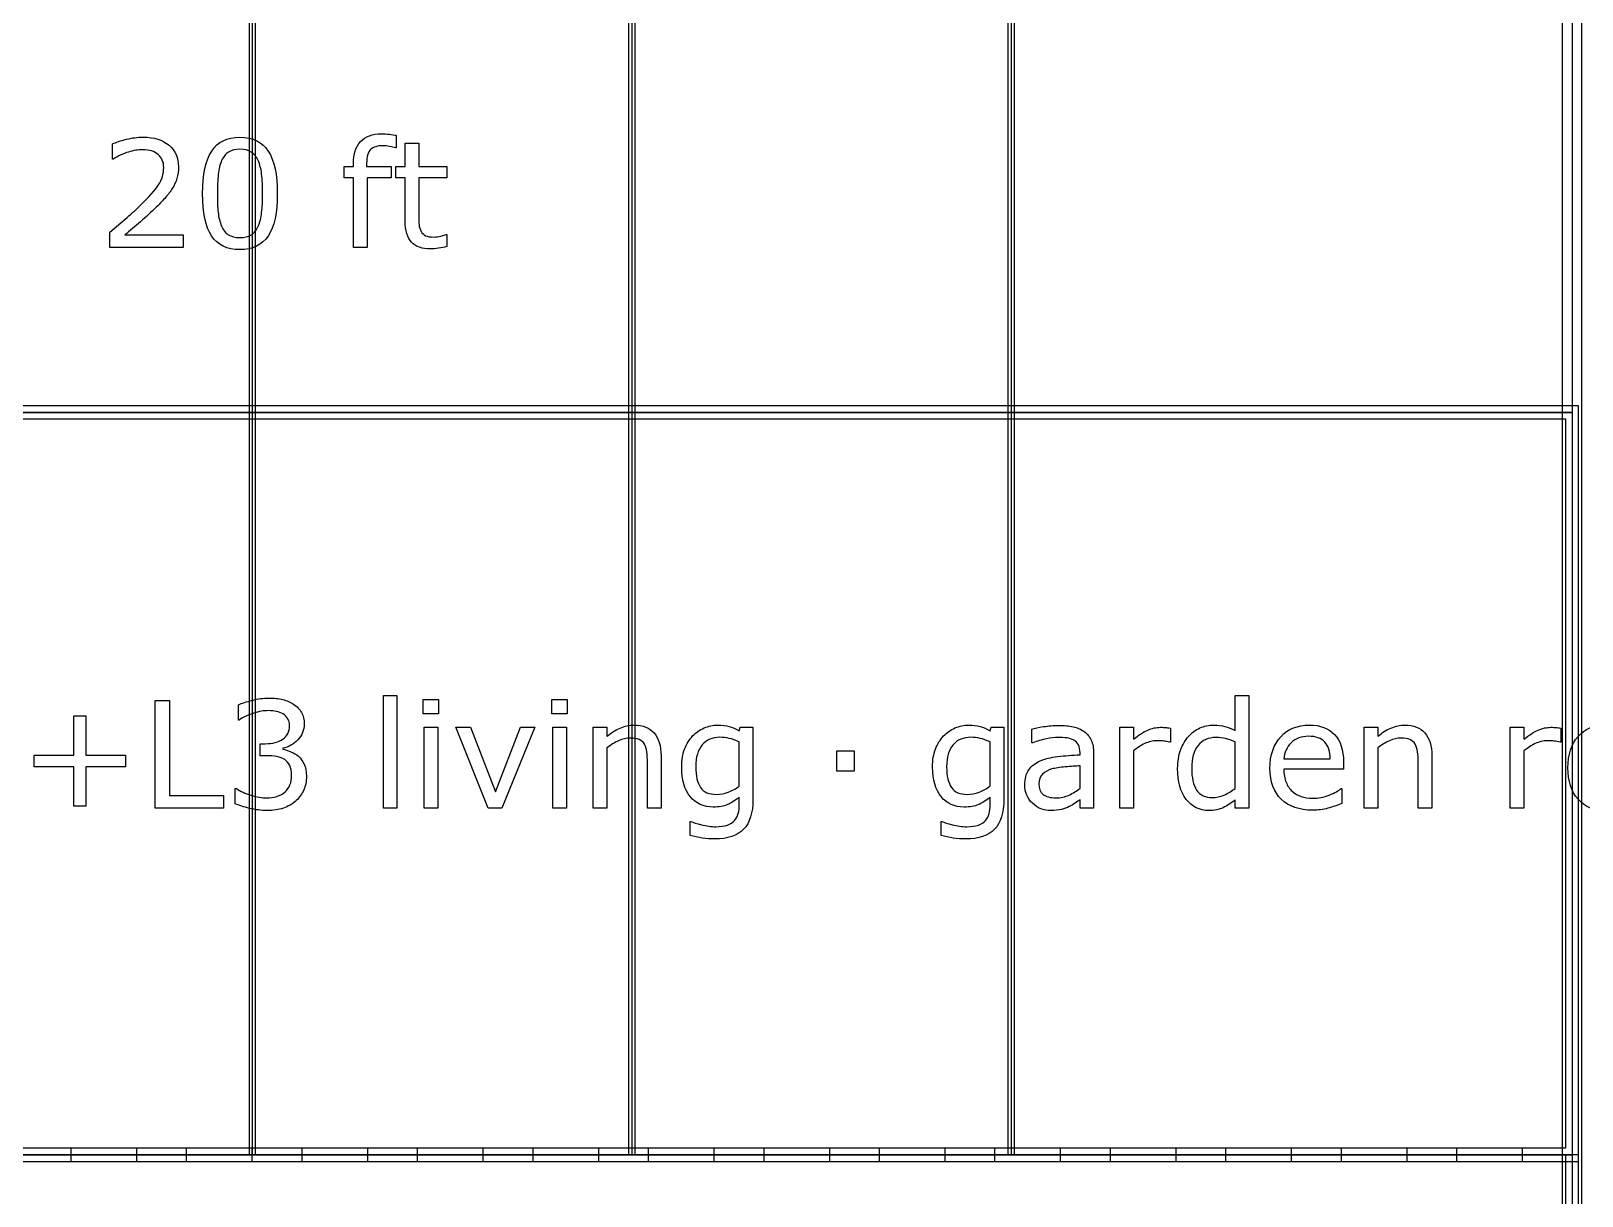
# Model space of a CAD drawing. Extents: x -13 to 750, y 12 to 2314.
# Drawn here: x 174.6 to 268.6, y 293.4 to 364 of the extents above; entities that cross this region are included whole.
import ezdxf

# ---------------------------------------------------------------- set-up
doc = ezdxf.new("R2010")
doc.units = 0
doc.layers.get('0').update_dxf_attribs({"linetype": 'CONTINUOUS'})

msp = doc.modelspace()

# ---------------------------------------------------------------- linework, layer by layer
at = {"color": 7}
for points in [[(43.400391, 580.4896), (43.400391, 128.2904), (268.59961, 128.2904), (268.59961, 580.4896)], [(44.599609, 579.2904), (267.40039, 579.2904), (267.40039, 129.4896), (44.599609, 129.4896)], [(187.80078, 553.89), (187.80078, 295.89), (188.19922, 295.89), (188.19922, 553.89)], [(210.80078, 553.89), (210.80078, 295.89), (211.19922, 295.89), (211.19922, 553.89)], [(233.80078, 553.89), (233.80078, 295.89), (234.19922, 295.89), (234.19922, 553.89)], [(44, 366.89), (268, 366.89), (268, 340.89), (44, 340.89)], [(189.51489, 354.1639), (189.51489, 354.1639)], [(188.35912, 352.1688), (188.35912, 352.1688)], [(43.599609, 341.2904), (43.599609, 295.4896), (268.40039, 295.4896), (268.40039, 341.2904)], [(44, 340.89), (268, 340.89), (268, 295.89), (44, 295.89)], [(44.400391, 340.4896), (267.59961, 340.4896), (267.59961, 296.2904), (44.400391, 296.2904)], [(186.24536, 316.8901), (182.10571, 316.8901), (182.10571, 323.4336), (182.97583, 323.4336), (182.97583, 317.6635), (186.24536, 317.6635)], [(196.77026, 316.8901), (195.94409, 316.8901), (195.94409, 323.728), (196.77026, 323.728)], [(199.29272, 322.6206), (198.36108, 322.6206), (198.36108, 323.4775), (199.29272, 323.4775)], [(207.08865, 322.6206), (206.15701, 322.6206), (206.15701, 323.4775), (207.08865, 323.4775)], [(180.30396, 319.4038), (177.90894, 319.4038), (177.90894, 317.0088), (177.17944, 317.0088), (177.17944, 319.4038), (174.78442, 319.4038), (174.78442, 320.1069), (177.17944, 320.1069), (177.17944, 322.5019), (177.90894, 322.5019), (177.90894, 320.1069), (180.30396, 320.1069)], [(199.24002, 316.8901), (198.41385, 316.8901), (198.41385, 321.7988), (199.24002, 321.7988)], [(205.1199, 321.7988), (203.13357, 316.8901), (202.30301, 316.8901), (200.32986, 321.7988), (201.22635, 321.7988), (202.74686, 317.8921), (204.25418, 321.7988)], [(207.03595, 316.8901), (206.20978, 316.8901), (206.20978, 321.7988), (207.03595, 321.7988)], [(224.48663, 319.1357), (223.43634, 319.1357), (223.43634, 320.3794), (224.48663, 320.3794)], [(217.5213, 318.2393), (217.5213, 318.2393)], [(232.73077, 318.2393), (232.73077, 318.2393)], [(177, 296.2904), (177, 295.4896), (181, 295.4896), (181, 296.2904)], [(184, 296.2904), (184, 295.4896), (188, 295.4896), (188, 296.2904)], [(191, 296.2904), (191, 295.4896), (195, 295.4896), (195, 296.2904)], [(198, 296.2904), (198, 295.4896), (202, 295.4896), (202, 296.2904)], [(205, 296.2904), (205, 295.4896), (209, 295.4896), (209, 296.2904)], [(212, 296.2904), (212, 295.4896), (216, 295.4896), (216, 296.2904)], [(219, 296.2904), (219, 295.4896), (223, 295.4896), (223, 296.2904)], [(226, 296.2904), (226, 295.4896), (230, 295.4896), (230, 296.2904)], [(233, 296.2904), (233, 295.4896), (237, 295.4896), (237, 296.2904)], [(240, 296.2904), (240, 295.4896), (244, 295.4896), (244, 296.2904)], [(247, 296.2904), (247, 295.4896), (251, 295.4896), (251, 296.2904)], [(254, 296.2904), (254, 295.4896), (258, 295.4896), (258, 296.2904)], [(261, 296.2904), (261, 295.4896), (265, 295.4896), (265, 296.2904)], [(44, 295.89), (268, 295.89), (268, 151.89), (44, 151.89)], [(267.59961, 295.89), (267.59961, 291.89), (268.40039, 291.89), (268.40039, 295.89)]]:
    msp.add_lwpolyline(points, close=True, dxfattribs=at)
for points in [[(188, 553.89), (188, 295.89)], [(211, 553.89), (211, 295.89)], [(234, 553.89), (234, 295.89)], [(196.72637, 357.6838), (196.72632, 356.9281)], [(179.57886, 356.2381), (179.53496, 356.2381), (179.53496, 357.161)], [(196.72632, 356.9281), (196.68242, 356.9281)], [(197.26685, 352.4936), (197.26685, 355.104), (196.70874, 355.104), (196.70874, 355.7983), (197.26685, 355.7983), (197.26685, 357.2089), (198.09302, 357.2089), (198.09302, 355.7983), (199.7981, 355.7983), (199.7981, 355.104), (198.09302, 355.104), (198.09302, 352.8671)], [(194.92901, 355.9657), (194.92901, 355.7987), (196.41875, 355.7987), (196.41875, 355.1044), (194.95537, 355.1044), (194.95537, 350.89), (194.1292, 350.89), (194.1292, 355.1044), (193.57109, 355.1044), (193.57109, 355.7987), (194.1292, 355.7987), (194.1292, 355.9613)], [(183.802, 350.89), (179.37231, 350.89), (179.37231, 351.8085), (180.29517, 352.5995)], [(180.28201, 351.6415), (183.80203, 351.6415), (183.802, 350.89)], [(199.75417, 351.6762), (199.79807, 351.6762), (199.7981, 350.9339)], [(247.58423, 321.6004), (247.58423, 323.7274), (248.4104, 323.7274), (248.4104, 316.89)], [(187.20335, 322.2383), (187.15945, 322.2383), (187.15945, 323.1568)], [(209.49694, 320.5548), (209.49694, 316.89), (208.67076, 316.89), (208.67076, 321.7987), (209.49694, 321.7987), (209.49694, 321.2538)], [(217.52124, 321.5877), (217.57394, 321.7986), (218.34738, 321.7986), (218.34747, 317.4482)], [(232.7308, 321.5877), (232.7835, 321.7986), (233.55693, 321.7986), (233.55694, 317.4482)], [(235.30597, 320.854), (235.26197, 320.854), (235.26197, 321.6933)], [(241.41441, 320.3755), (241.41441, 316.89), (240.58823, 316.89), (240.58823, 321.7987), (241.41441, 321.7987), (241.41441, 321.0736)], [(243.65122, 321.7457), (243.65118, 320.8979)], [(256.22384, 320.5547), (256.22384, 316.89), (255.39767, 316.89), (255.39767, 321.7987), (256.22384, 321.7987), (256.22384, 321.2538)], [(265.0833, 320.3754), (265.0833, 316.89), (264.25713, 316.89), (264.25713, 321.7987), (265.0833, 321.7987), (265.0833, 321.0736)], [(267.32012, 321.7457), (267.32007, 320.8978)], [(188.87767, 320.0761), (188.48216, 320.0761), (188.48216, 320.8056), (188.78977, 320.8056)], [(217.5213, 318.2392), (217.5213, 320.9155)], [(232.73077, 318.2392), (232.73077, 320.9155)], [(243.65118, 320.8979), (243.60728, 320.8979)], [(247.58423, 318.0985), (247.58423, 320.9154)], [(267.32007, 320.8978), (267.27617, 320.8978)], [(189.8533, 320.5288), (189.8533, 320.4668)], [(190.79813, 320.0406), (190.7981, 320.041)], [(212.77521, 316.8901), (211.94903, 316.8901), (211.94903, 319.685)], [(212.77526, 320.076), (212.77521, 316.8901)], [(238.1756, 320.1336), (238.1756, 320.261)], [(238.99732, 320.2209), (238.99737, 316.8901)], [(250.52856, 319.8915), (253.34106, 319.8915)], [(254.14522, 319.7069), (254.14526, 319.2587)], [(259.5022, 316.89), (258.67603, 316.89), (258.67603, 319.6849)], [(259.50216, 320.076), (259.5022, 316.89)], [(238.1756, 318.0986), (238.1756, 319.4653)], [(254.14526, 319.2587), (250.52856, 319.2587)], [(186.97046, 317.167), (186.97046, 318.0854), (187.03636, 318.0854)], [(238.1756, 318.0985), (238.1756, 318.0986)], [(247.58423, 318.0983), (247.58423, 318.0985)], [(254.00464, 318.0897), (254.04854, 318.0897), (254.04854, 317.1888)], [(217.52124, 317.1097), (217.52124, 317.558)], [(232.7308, 317.1097), (232.7308, 317.558)], [(238.99737, 316.8901), (238.1756, 316.8901), (238.1756, 317.413)], [(248.4104, 316.89), (247.58423, 316.89), (247.58423, 317.4042)], [(214.54181, 315.2421), (214.54181, 316.0858), (214.58571, 316.0858)], [(229.75128, 315.2421), (229.75128, 316.0858), (229.79528, 316.0858)]]:
    msp.add_lwpolyline(points, dxfattribs=at)
for points in [[(179.53496, 357.161), (179.742967, 357.263533), (180.019823, 357.357267), (180.36553, 357.4422)], [(180.36553, 357.4422), (180.714163, 357.5272), (181.051077, 357.5697), (181.37627, 357.5697)], [(181.37627, 357.5697), (182.04717, 357.5697), (182.57305, 357.4071), (182.95391, 357.0819)], [(185.53784, 356.7303), (185.904053, 357.286967), (186.475343, 357.5653), (187.25171, 357.5653)], [(187.25171, 357.5653), (188.036863, 357.5653), (188.609617, 357.282567), (188.96997, 356.7171)], [(194.1292, 355.9613), (194.1292, 356.5443), (194.27422, 356.991067), (194.56426, 357.3016)], [(194.56426, 357.3016), (194.8543, 357.615067), (195.273243, 357.7718), (195.82109, 357.7718)], [(195.82109, 357.7718), (196.005663, 357.7718), (196.171193, 357.763133), (196.31768, 357.7458)], [(196.31768, 357.7458), (196.467093, 357.728467), (196.603323, 357.7078), (196.72637, 357.6838)], [(180.48853, 356.6688), (180.177983, 356.575067), (179.87476, 356.4315), (179.57886, 356.2381)], [(181.35425, 356.8094), (181.08765, 356.8094), (180.799077, 356.762533), (180.48853, 356.6688)], [(182.29028, 356.5194), (182.067627, 356.712733), (181.755617, 356.8094), (181.35425, 356.8094)], [(182.62866, 355.724), (182.62866, 356.0638), (182.515867, 356.328933), (182.29028, 356.5194)], [(182.95391, 357.0819), (183.33477, 356.759633), (183.5252, 356.321633), (183.5252, 355.7679)], [(184.98853, 354.1551), (184.98853, 355.318233), (185.171633, 356.176633), (185.53784, 356.7303)], [(186.56616, 356.6688), (186.387453, 356.554533), (186.245363, 356.3817), (186.13989, 356.1503)], [(187.25171, 356.8402), (186.976317, 356.8402), (186.7478, 356.783067), (186.56616, 356.6688)], [(187.93286, 356.6688), (187.75708, 356.783067), (187.53003, 356.8402), (187.25171, 356.8402)], [(188.35474, 356.159), (188.2522, 356.3846), (188.111573, 356.554533), (187.93286, 356.6688)], [(188.96997, 356.7171), (189.33325, 356.154633), (189.51489, 355.303567), (189.51489, 354.1639)], [(195.16631, 356.8138), (195.00811, 356.658533), (194.92901, 356.375833), (194.92901, 355.9657)], [(195.93975, 357.0511), (195.585257, 357.0511), (195.327443, 356.972), (195.16631, 356.8138)], [(196.32647, 357.0071), (196.179983, 357.036433), (196.051077, 357.0511), (195.93975, 357.0511)], [(196.68242, 356.9281), (196.5916, 356.954767), (196.47295, 356.9811), (196.32647, 357.0071)], [(182.31665, 354.6825), (182.524657, 355.004767), (182.62866, 355.351933), (182.62866, 355.724)], [(183.5252, 355.7679), (183.5252, 355.5189), (183.492967, 355.286), (183.4285, 355.0692)], [(186.13989, 356.1503), (186.040283, 355.9335), (185.971437, 355.650767), (185.93335, 355.3021)], [(188.56567, 355.3241), (188.530537, 355.652233), (188.460227, 355.930533), (188.35474, 356.159)], [(181.16089, 353.3861), (181.72339, 353.931033), (182.108643, 354.363167), (182.31665, 354.6825)], [(183.15164, 354.4584), (183.03738, 354.276733), (182.902613, 354.098), (182.74734, 353.9222)], [(183.4285, 355.0692), (183.366967, 354.855333), (183.27468, 354.651733), (183.15164, 354.4584)], [(185.93335, 355.3021), (185.898217, 354.9535), (185.88065, 354.571167), (185.88065, 354.1551)], [(188.62277, 354.1639), (188.62277, 354.609233), (188.603737, 354.995967), (188.56567, 355.3241)], [(182.74734, 353.9222), (182.595, 353.746467), (182.408967, 353.551667), (182.18924, 353.3378)], [(185.52905, 351.5887), (185.168703, 352.145367), (184.98853, 353.000833), (184.98853, 354.1551)], [(185.88065, 354.1551), (185.88065, 353.6981), (185.89675, 353.3158), (185.92895, 353.0082)], [(188.56567, 353.0038), (188.603737, 353.326067), (188.62277, 353.712767), (188.62277, 354.1639)], [(189.51489, 354.1639), (189.51489, 352.9891), (189.33032, 352.1263), (188.96118, 351.5755)], [(180.29517, 352.5995), (180.605717, 352.863167), (180.89429, 353.125367), (181.16089, 353.3861)], [(182.18924, 353.3378), (181.87576, 353.030133), (181.55203, 352.7313), (181.21805, 352.4413)], [(185.92895, 353.0082), (185.96115, 352.700533), (186.029997, 352.425133), (186.13549, 352.182)], [(188.35913, 352.1688), (188.46167, 352.406133), (188.530517, 352.684467), (188.56567, 353.0038)], [(198.09302, 352.8671), (198.09302, 352.6093), (198.098887, 352.407167), (198.11062, 352.2607)], [(181.21805, 352.4413), (180.884063, 352.154167), (180.57205, 351.887567), (180.28201, 351.6415)], [(186.13549, 352.182), (186.23217, 351.953467), (186.3684, 351.779133), (186.54418, 351.659)], [(186.54418, 351.659), (186.722893, 351.538933), (186.958733, 351.4789), (187.2517, 351.4789)], [(187.2517, 351.4789), (187.527087, 351.4789), (187.755603, 351.536033), (187.93725, 351.6503)], [(187.93725, 351.6503), (188.11889, 351.7645), (188.259513, 351.937333), (188.35912, 352.1688)], [(197.65796, 351.1972), (197.39722, 351.466733), (197.26685, 351.898867), (197.26685, 352.4936)], [(198.11062, 352.2607), (198.122353, 352.117167), (198.163367, 351.9824), (198.23366, 351.8564)], [(198.23366, 351.8564), (198.298127, 351.7392), (198.386017, 351.652767), (198.49733, 351.5971)], [(199.43776, 351.5751), (199.584247, 351.616433), (199.689717, 351.650133), (199.75417, 351.6762)], [(187.25171, 350.7538), (186.46655, 350.7538), (185.89233, 351.0321), (185.52905, 351.5887)], [(188.96118, 351.5755), (188.594973, 351.0277), (188.02515, 350.7538), (187.25171, 350.7538)], [(198.80054, 350.7929), (198.29956, 350.7929), (197.9187, 350.927667), (197.65796, 351.1972)], [(198.49733, 351.5971), (198.61159, 351.544433), (198.784443, 351.5181), (199.01589, 351.5181)], [(199.28833, 350.8329), (199.10669, 350.806233), (198.944093, 350.7929), (198.80054, 350.7929)], [(199.01589, 351.5181), (199.150657, 351.5181), (199.29128, 351.5371), (199.43776, 351.5751)], [(199.7981, 350.9339), (199.642827, 350.893233), (199.472903, 350.859567), (199.28833, 350.8329)], [(187.15945, 323.1568), (187.367463, 323.259333), (187.64432, 323.3531), (187.99002, 323.4381)], [(187.99002, 323.4381), (188.338653, 323.525967), (188.675567, 323.5699), (189.00076, 323.5699)], [(189.00076, 323.5699), (189.3201, 323.5699), (189.60135, 323.540567), (189.84451, 323.4819)], [(189.84451, 323.4819), (190.087677, 323.423233), (190.307403, 323.329467), (190.50369, 323.2006)], [(188.09104, 322.6602), (187.777567, 322.5606), (187.48167, 322.419967), (187.20335, 322.2383)], [(188.97874, 322.8096), (188.70042, 322.8096), (188.40452, 322.7598), (188.09104, 322.6602)], [(189.46653, 322.7656), (189.322977, 322.794933), (189.16038, 322.8096), (188.97874, 322.8096)], [(189.87083, 322.6074), (189.74485, 322.683533), (189.610083, 322.736267), (189.46653, 322.7656)], [(190.15208, 322.313), (190.0847, 322.433067), (189.99095, 322.5312), (189.87083, 322.6074)], [(190.50369, 323.2006), (190.71463, 323.06), (190.8743, 322.8901), (190.9827, 322.6909)], [(190.9827, 322.6909), (191.091093, 322.4917), (191.14529, 322.2588), (191.14529, 321.9922)], [(189.85325, 321.0825), (190.11985, 321.269967), (190.25315, 321.542433), (190.25315, 321.8999)], [(190.25315, 321.8999), (190.25315, 322.0581), (190.21946, 322.1958), (190.15208, 322.313)], [(191.14529, 321.9922), (191.14529, 321.628867), (191.016383, 321.310967), (190.75857, 321.0385)], [(209.49694, 321.2538), (209.754747, 321.467667), (210.021347, 321.634633), (210.29674, 321.7547)], [(210.29674, 321.7547), (210.572133, 321.874833), (210.85485, 321.9349), (211.14489, 321.9349)], [(211.14489, 321.9349), (211.675163, 321.9349), (212.07946, 321.775233), (212.35778, 321.4559)], [(214.69116, 321.2757), (214.881593, 321.483767), (215.11304, 321.6449), (215.3855, 321.7591)], [(215.3855, 321.7591), (215.65796, 321.8763), (215.928957, 321.9349), (216.19849, 321.9349)], [(216.19849, 321.9349), (216.48267, 321.9349), (216.719973, 321.905567), (216.9104, 321.8469)], [(216.9104, 321.8469), (217.10376, 321.7909), (217.307373, 321.7045), (217.52124, 321.5877)], [(229.90072, 321.2757), (230.091153, 321.483767), (230.3226, 321.6449), (230.59506, 321.7591)], [(230.59506, 321.7591), (230.86752, 321.8763), (231.138517, 321.9349), (231.40805, 321.9349)], [(231.40805, 321.9349), (231.69223, 321.9349), (231.929533, 321.905567), (232.11996, 321.8469)], [(232.11996, 321.8469), (232.31332, 321.7909), (232.516933, 321.7045), (232.7308, 321.5877)], [(235.26197, 321.6933), (235.423103, 321.7373), (235.656013, 321.785633), (235.9607, 321.8383)], [(235.9607, 321.8383), (236.265387, 321.890967), (236.56568, 321.9173), (236.86158, 321.9173)], [(236.86158, 321.9173), (237.207287, 321.9173), (237.50758, 321.887967), (237.76246, 321.8293)], [(237.76246, 321.8293), (238.020273, 321.773967), (238.24293, 321.677267), (238.43043, 321.5392)], [(238.43043, 321.5392), (238.615003, 321.404467), (238.755627, 321.230167), (238.8523, 321.0163)], [(241.41441, 321.0736), (241.74253, 321.337267), (242.031103, 321.5233), (242.28013, 321.6317)], [(242.28013, 321.6317), (242.532083, 321.743033), (242.78843, 321.7987), (243.04917, 321.7987)], [(243.04917, 321.7987), (243.192723, 321.7987), (243.296727, 321.794367), (243.36118, 321.7857)], [(243.36118, 321.7857), (243.425647, 321.779033), (243.522327, 321.7657), (243.65122, 321.7457)], [(244.74976, 321.2494), (244.948973, 321.472067), (245.180417, 321.641967), (245.44409, 321.7591)], [(245.44409, 321.7591), (245.71069, 321.8763), (245.98608, 321.9349), (246.27026, 321.9349)], [(246.27026, 321.9349), (246.528073, 321.9349), (246.75659, 321.9069), (246.95581, 321.8509)], [(246.95581, 321.8509), (247.15503, 321.798233), (247.364503, 321.714733), (247.58423, 321.6004)], [(250.34395, 321.2274), (250.783403, 321.699067), (251.360553, 321.9349), (252.0754, 321.9349)], [(252.0754, 321.9349), (252.737507, 321.9349), (253.247273, 321.741533), (253.6047, 321.3548)], [(256.22384, 321.2538), (256.481653, 321.467667), (256.748253, 321.634633), (257.02364, 321.7547)], [(257.02364, 321.7547), (257.299033, 321.874833), (257.58175, 321.9349), (257.87179, 321.9349)], [(257.87179, 321.9349), (258.402063, 321.9349), (258.80636, 321.775233), (259.08468, 321.4559)], [(265.0833, 321.0736), (265.411427, 321.337267), (265.7, 321.5233), (265.94902, 321.6317)], [(265.94902, 321.6317), (266.200973, 321.743033), (266.457323, 321.7987), (266.71807, 321.7987)], [(266.71807, 321.7987), (266.861623, 321.7987), (266.965627, 321.794367), (267.03008, 321.7857)], [(267.03008, 321.7857), (267.094547, 321.779033), (267.191227, 321.7657), (267.32012, 321.7457)], [(268.36157, 321.2362), (268.77173, 321.702), (269.323977, 321.9349), (270.01831, 321.9349)], [(188.78977, 320.8056), (189.235083, 320.8056), (189.589577, 320.8979), (189.85325, 321.0825)], [(190.75857, 321.0385), (190.50369, 320.768967), (190.201933, 320.599067), (189.8533, 320.5288)], [(210.20446, 320.9811), (209.958367, 320.869767), (209.722527, 320.727667), (209.49694, 320.5548)], [(210.91198, 321.1481), (210.686393, 321.1481), (210.450553, 321.092433), (210.20446, 320.9811)], [(211.44811, 321.0561), (211.310417, 321.117433), (211.131707, 321.1481), (210.91198, 321.1481)], [(211.76451, 320.7837), (211.69127, 320.9067), (211.585803, 320.9975), (211.44811, 321.0561)], [(211.90953, 320.3178), (211.88313, 320.517067), (211.83479, 320.672367), (211.76451, 320.7837)], [(212.35778, 321.4559), (212.6361, 321.136567), (212.77526, 320.6766), (212.77526, 320.076)], [(214.20337, 320.4803), (214.323483, 320.787967), (214.48608, 321.0531), (214.69116, 321.2757)], [(215.2713, 320.7354), (215.01056, 320.430733), (214.88019, 319.988367), (214.88019, 319.4083)], [(216.34357, 321.1924), (215.889463, 321.1924), (215.53204, 321.040067), (215.2713, 320.7354)], [(216.90607, 321.1264), (216.71857, 321.1704), (216.53107, 321.1924), (216.34357, 321.1924)], [(217.5213, 320.9155), (217.301573, 321.0151), (217.096497, 321.0854), (216.90607, 321.1264)], [(229.41293, 320.4803), (229.53305, 320.787967), (229.695647, 321.0531), (229.90072, 321.2757)], [(230.48077, 320.7354), (230.22003, 320.430733), (230.08966, 319.988367), (230.08966, 319.4083)], [(231.55304, 321.1924), (231.09894, 321.1924), (230.741517, 321.040067), (230.48077, 320.7354)], [(232.11554, 321.1264), (231.92804, 321.1704), (231.74054, 321.1924), (231.55304, 321.1924)], [(232.73077, 320.9155), (232.511043, 321.0151), (232.305967, 321.0854), (232.11554, 321.1264)], [(236.13214, 321.1001), (235.86554, 321.044767), (235.59015, 320.962733), (235.30597, 320.854)], [(236.85724, 321.1881), (236.64044, 321.1881), (236.39874, 321.158767), (236.13214, 321.1001)], [(237.3714, 321.1531), (237.207333, 321.176433), (237.035947, 321.1881), (236.85724, 321.1881)], [(237.79327, 321.0169), (237.676083, 321.084233), (237.53546, 321.129633), (237.3714, 321.1531)], [(238.07452, 320.7268), (238.010053, 320.849867), (237.916303, 320.946567), (237.79327, 321.0169)], [(238.1756, 320.261), (238.1756, 320.448533), (238.141907, 320.6038), (238.07452, 320.7268)], [(238.8523, 321.0163), (238.94898, 320.802433), (238.99732, 320.5373), (238.99732, 320.2209)], [(242.09995, 320.8105), (241.86265, 320.699167), (241.634137, 320.554167), (241.41441, 320.3755)], [(242.83823, 320.9819), (242.58335, 320.9819), (242.337257, 320.924767), (242.09995, 320.8105)], [(243.24693, 320.9599), (243.13267, 320.974567), (242.996437, 320.9819), (242.83823, 320.9819)], [(243.60728, 320.8979), (243.484233, 320.927233), (243.364117, 320.9479), (243.24693, 320.9599)], [(244.26636, 320.4188), (244.386473, 320.744), (244.547607, 321.020867), (244.74976, 321.2494)], [(245.32983, 320.6955), (245.072023, 320.373233), (244.94312, 319.9162), (244.94312, 319.3244)], [(246.41089, 321.1789), (245.947997, 321.1789), (245.587643, 321.017767), (245.32983, 320.6955)], [(246.98657, 321.1219), (246.81079, 321.1599), (246.618897, 321.1789), (246.41089, 321.1789)], [(247.58423, 320.9154), (247.36157, 321.015), (247.16235, 321.083833), (246.98657, 321.1219)], [(249.68917, 319.3158), (249.68917, 320.118533), (249.90743, 320.755733), (250.34395, 321.2274)], [(250.97241, 320.8627), (250.71167, 320.6019), (250.56372, 320.278167), (250.52856, 319.8915)], [(252.03149, 321.2538), (251.58911, 321.2538), (251.236083, 321.123433), (250.97241, 320.8627)], [(253.01147, 320.8978), (252.797603, 321.135133), (252.470943, 321.2538), (252.03149, 321.2538)], [(253.34106, 319.8915), (253.338393, 320.3251), (253.22853, 320.660533), (253.01147, 320.8978)], [(253.6047, 321.3548), (253.965047, 320.968133), (254.14522, 320.418833), (254.14522, 319.7069)], [(256.93136, 320.981), (256.685267, 320.869667), (256.449427, 320.727567), (256.22384, 320.5547)], [(257.63888, 321.148), (257.413293, 321.148), (257.177453, 321.092333), (256.93136, 320.981)], [(258.17501, 321.056), (258.037317, 321.117333), (257.858607, 321.148), (257.63888, 321.148)], [(258.49142, 320.7836), (258.418173, 320.9066), (258.312703, 320.9974), (258.17501, 321.056)], [(258.63643, 320.3177), (258.610097, 320.516967), (258.56176, 320.672267), (258.49142, 320.7836)], [(259.08468, 321.4559), (259.363, 321.136567), (259.50216, 320.6766), (259.50216, 320.076)], [(265.76885, 320.8104), (265.531543, 320.699067), (265.303027, 320.554067), (265.0833, 320.3754)], [(266.50713, 320.9818), (266.25225, 320.9818), (266.006157, 320.924667), (265.76885, 320.8104)], [(266.91582, 320.9598), (266.80156, 320.974467), (266.66533, 320.9818), (266.50713, 320.9818)], [(267.27617, 320.8978), (267.153123, 320.927133), (267.033007, 320.9478), (266.91582, 320.9598)], [(267.75073, 319.3421), (267.75073, 320.141967), (267.954343, 320.773333), (268.36157, 321.2362)], [(189.48411, 320.0231), (189.29661, 320.058433), (189.094463, 320.0761), (188.87767, 320.0761)], [(189.96311, 319.8385), (189.831277, 319.929367), (189.67161, 319.9909), (189.48411, 320.0231)], [(189.8533, 320.4668), (189.993927, 320.443467), (190.15506, 320.393667), (190.3367, 320.3174)], [(190.27073, 319.4738), (190.19749, 319.629067), (190.09495, 319.750633), (189.96311, 319.8385)], [(190.3367, 320.3174), (190.51834, 320.2442), (190.67215, 320.151933), (190.79813, 320.0406)], [(190.7981, 320.041), (190.93872, 319.915), (191.05444, 319.7568), (191.14526, 319.5664)], [(211.94903, 319.685), (211.94903, 319.9106), (211.935863, 320.121533), (211.90953, 320.3178)], [(214.02759, 319.3905), (214.02759, 319.812367), (214.086183, 320.175633), (214.20337, 320.4803)], [(229.23715, 319.3905), (229.23715, 319.812367), (229.295743, 320.175633), (229.41293, 320.4803)], [(235.06427, 319.2151), (235.225403, 319.446567), (235.45392, 319.6282), (235.74982, 319.76)], [(235.74982, 319.76), (236.048647, 319.891867), (236.407533, 319.981233), (236.82648, 320.0281)], [(236.82648, 320.0281), (237.24542, 320.074767), (237.695127, 320.109933), (238.1756, 320.1336)], [(244.09058, 319.307), (244.09058, 319.723), (244.149173, 320.0936), (244.26636, 320.4188)], [(258.67603, 319.6849), (258.67603, 319.9105), (258.66283, 320.121433), (258.63643, 320.3177)], [(190.38499, 318.8937), (190.38499, 319.1281), (190.346903, 319.321467), (190.27073, 319.4738)], [(190.28392, 318.3048), (190.3513, 318.460067), (190.38499, 318.656367), (190.38499, 318.8937)], [(191.28149, 318.8281), (191.28149, 318.529233), (191.227293, 318.2553), (191.1189, 318.0063)], [(191.14526, 319.5664), (191.23608, 319.375933), (191.28149, 319.129833), (191.28149, 318.8281)], [(214.54175, 317.5975), (214.198977, 318.0223), (214.02759, 318.619967), (214.02759, 319.3905)], [(214.88019, 319.4083), (214.88019, 318.8575), (214.97687, 318.44), (215.17023, 318.1558)], [(229.75131, 317.5975), (229.408537, 318.0223), (229.23715, 318.619967), (229.23715, 319.3905)], [(230.08966, 319.4083), (230.08966, 318.8575), (230.18634, 318.44), (230.3797, 318.1558)], [(234.82696, 318.3142), (234.82696, 318.686267), (234.906063, 318.986567), (235.06427, 319.2151)], [(235.89923, 318.9554), (235.752743, 318.8148), (235.6795, 318.62), (235.6795, 318.371)], [(236.47491, 319.2718), (236.23761, 319.204467), (236.045717, 319.099), (235.89923, 318.9554)], [(237.28351, 319.3993), (236.943663, 319.369967), (236.67413, 319.327467), (236.47491, 319.2718)], [(238.1756, 319.4653), (237.923647, 319.450633), (237.626283, 319.428633), (237.28351, 319.3993)], [(244.60474, 317.4305), (244.261967, 317.8817), (244.09058, 318.5072), (244.09058, 319.307)], [(244.94312, 319.3244), (244.94312, 318.7414), (245.042727, 318.297533), (245.24194, 317.9928)], [(250.37472, 317.4349), (249.917687, 317.8773), (249.68917, 318.504267), (249.68917, 319.3158)], [(250.52856, 319.2587), (250.52856, 318.9569), (250.57397, 318.6932), (250.66479, 318.4676)], [(268.36157, 317.4481), (267.954343, 317.910967), (267.75073, 318.5423), (267.75073, 319.3421)], [(187.03636, 318.0854), (187.28538, 317.921333), (187.578347, 317.7851), (187.91526, 317.6767)], [(189.47972, 317.6061), (189.687727, 317.667433), (189.856183, 317.758267), (189.98509, 317.8786)], [(189.98509, 317.8786), (190.119857, 318.007467), (190.219467, 318.149533), (190.28392, 318.3048)], [(191.1189, 318.0063), (191.0105, 317.7573), (190.858157, 317.5405), (190.66187, 317.3559)], [(215.17023, 318.1558), (215.36359, 317.871667), (215.68439, 317.7296), (216.13263, 317.7296)], [(216.13263, 317.7296), (216.372863, 317.7296), (216.613097, 317.775), (216.85333, 317.8658)], [(216.85333, 317.8658), (217.096497, 317.959533), (217.319153, 318.084033), (217.5213, 318.2393)], [(230.3797, 318.1558), (230.57306, 317.871667), (230.89386, 317.7296), (231.3421, 317.7296)], [(231.3421, 317.7296), (231.582333, 317.7296), (231.822567, 317.775), (232.0628, 317.8658)], [(232.0628, 317.8658), (232.305967, 317.959533), (232.528623, 318.084033), (232.73077, 318.2393)], [(235.28839, 317.1936), (234.98077, 317.4866), (234.82696, 317.860133), (234.82696, 318.3142)], [(235.6795, 318.371), (235.6795, 318.089733), (235.764463, 317.8773), (235.93439, 317.7337)], [(237.50763, 317.6898), (237.747863, 317.804067), (237.97052, 317.9403), (238.1756, 318.0985)], [(245.24194, 317.9928), (245.44116, 317.691067), (245.760497, 317.5402), (246.19995, 317.5402)], [(246.91187, 317.694), (247.152103, 317.799467), (247.376223, 317.934233), (247.58423, 318.0983)], [(250.66479, 318.4676), (250.755617, 318.245), (250.88013, 318.0619), (251.03833, 317.9183)], [(251.03833, 317.9183), (251.190677, 317.7777), (251.370853, 317.672233), (251.57886, 317.6019)], [(253.27954, 317.6942), (253.619387, 317.828933), (253.861087, 317.960767), (254.00464, 318.0897)], [(187.83618, 316.8857), (187.48462, 316.970633), (187.196047, 317.0644), (186.97046, 317.167)], [(188.90845, 316.7539), (188.54517, 316.7539), (188.187747, 316.797833), (187.83618, 316.8857)], [(187.91526, 317.6767), (188.252173, 317.5683), (188.57737, 317.5141), (188.89085, 317.5141)], [(188.89085, 317.5141), (189.075417, 317.5141), (189.271707, 317.544767), (189.47972, 317.6061)], [(189.88403, 316.8989), (189.588137, 316.802233), (189.262943, 316.7539), (188.90845, 316.7539)], [(190.66187, 317.3559), (190.442143, 317.150833), (190.182863, 316.9985), (189.88403, 316.8989)], [(215.93921, 316.9647), (215.35327, 316.9647), (214.88745, 317.175633), (214.54175, 317.5975)], [(216.80493, 317.1097), (216.579343, 317.013033), (216.29077, 316.9647), (215.93921, 316.9647)], [(217.52124, 317.558), (217.27222, 317.358733), (217.03345, 317.2093), (216.80493, 317.1097)], [(217.45534, 316.5692), (217.499273, 316.730333), (217.52124, 316.9105), (217.52124, 317.1097)], [(218.34747, 317.4482), (218.34747, 316.6162), (218.158507, 316.005367), (217.78058, 315.6157)], [(231.14877, 316.9647), (230.562837, 316.9647), (230.097017, 317.175633), (229.75131, 317.5975)], [(232.01449, 317.1097), (231.78891, 317.013033), (231.500337, 316.9647), (231.14877, 316.9647)], [(232.7308, 317.558), (232.48178, 317.358733), (232.24301, 317.2093), (232.01449, 317.1097)], [(232.6649, 316.5692), (232.708833, 316.730333), (232.7308, 316.9105), (232.7308, 317.1097)], [(233.55694, 317.4482), (233.55694, 316.6162), (233.367977, 316.005367), (232.99005, 315.6157)], [(236.41339, 316.7542), (235.97101, 316.7542), (235.59601, 316.900667), (235.28839, 317.1936)], [(235.93439, 317.7337), (236.10431, 317.5931), (236.363587, 317.5228), (236.71222, 317.5228)], [(236.71222, 317.5228), (237.00226, 317.5228), (237.267397, 317.578467), (237.50763, 317.6898)], [(237.51642, 316.9912), (237.37872, 316.9238), (237.220517, 316.868133), (237.04181, 316.8242)], [(237.87677, 317.2021), (237.753723, 317.114233), (237.633607, 317.043933), (237.51642, 316.9912)], [(238.1756, 317.413), (238.102353, 317.363), (238.002743, 317.2927), (237.87677, 317.2021)], [(246.0022, 316.7538), (245.41626, 316.7538), (244.95044, 316.979367), (244.60474, 317.4305)], [(246.84155, 316.9252), (246.583737, 316.810933), (246.303953, 316.7538), (246.0022, 316.7538)], [(246.19995, 317.5402), (246.434323, 317.5402), (246.67163, 317.591467), (246.91187, 317.694)], [(247.58423, 317.4042), (247.346923, 317.199067), (247.099363, 317.0394), (246.84155, 316.9252)], [(252.28194, 316.7757), (251.467487, 316.7757), (250.831747, 316.995433), (250.37472, 317.4349)], [(251.57886, 317.6019), (251.789793, 317.531567), (252.021237, 317.4964), (252.27319, 317.4964)], [(252.27319, 317.4964), (252.607177, 317.4964), (252.942627, 317.562333), (253.27954, 317.6942)], [(253.196, 316.8944), (252.905967, 316.815267), (252.60128, 316.7757), (252.28194, 316.7757)], [(254.04854, 317.1888), (253.77022, 317.0716), (253.48604, 316.973467), (253.196, 316.8944)], [(270.01831, 316.7538), (269.323977, 316.7538), (268.77173, 316.985233), (268.36157, 317.4481)], [(214.58571, 316.0858), (214.720477, 316.033133), (214.934343, 315.968667), (215.22731, 315.8924)], [(215.22731, 315.8924), (215.520283, 315.813333), (215.813253, 315.7738), (216.10622, 315.7738)], [(216.80495, 315.8749), (216.989523, 315.942233), (217.13308, 316.035967), (217.23562, 316.1561)], [(217.23562, 316.1561), (217.338153, 316.270367), (217.411393, 316.408067), (217.45534, 316.5692)], [(229.79528, 316.0858), (229.93004, 316.033133), (230.143907, 315.968667), (230.43688, 315.8924)], [(230.43688, 315.8924), (230.729847, 315.813333), (231.022813, 315.7738), (231.31578, 315.7738)], [(232.01451, 315.8749), (232.199083, 315.942233), (232.34264, 316.035967), (232.44518, 316.1561)], [(232.44518, 316.1561), (232.54772, 316.270367), (232.62096, 316.408067), (232.6649, 316.5692)], [(237.04181, 316.8242), (236.863097, 316.777533), (236.653623, 316.7542), (236.41339, 316.7542)], [(215.2713, 315.0882), (215.025207, 315.123533), (214.782043, 315.174833), (214.54181, 315.2421)], [(216.03595, 315.0312), (215.77521, 315.0312), (215.520327, 315.0502), (215.2713, 315.0882)], [(217.78058, 315.6157), (217.402647, 315.226033), (216.821103, 315.0312), (216.03595, 315.0312)], [(216.10622, 315.7738), (216.387473, 315.7738), (216.620383, 315.8075), (216.80495, 315.8749)], [(230.48077, 315.0882), (230.234677, 315.123533), (229.991513, 315.174833), (229.75128, 315.2421)], [(231.24542, 315.0312), (230.98468, 315.0312), (230.729797, 315.0502), (230.48077, 315.0882)], [(232.99005, 315.6157), (232.612123, 315.226033), (232.03058, 315.0312), (231.24542, 315.0312)], [(231.31578, 315.7738), (231.597033, 315.7738), (231.829943, 315.8075), (232.01451, 315.8749)]]:
    msp.add_open_spline(points, degree=3, dxfattribs=at)

doc.saveas('drawing.dxf')
